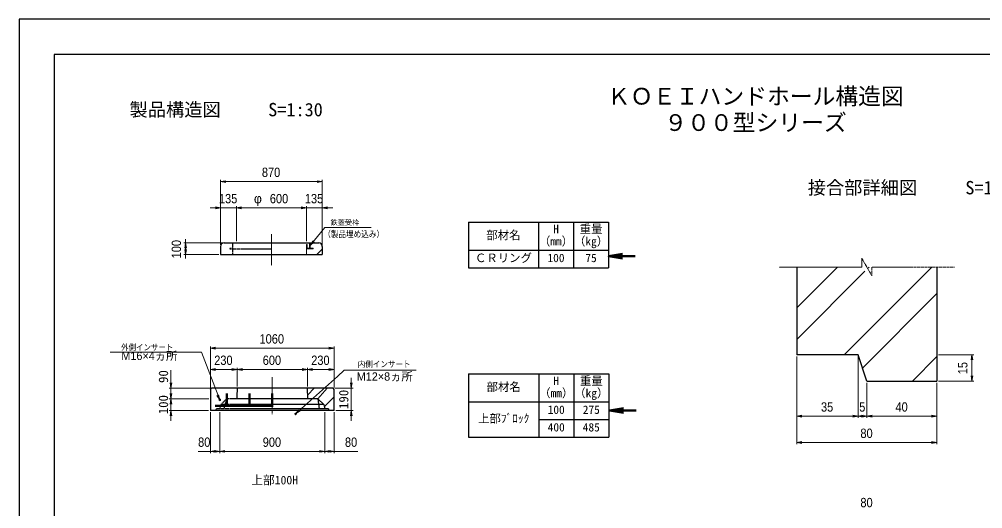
# Model space of a CAD drawing. Units: millimetres, scale not verified. Extents: x -210 to 210, y -148 to 148.
# Drawn here: x -210 to 64.8, y 9 to 148.5 of the extents above; entities that cross this region are included whole.
import ezdxf
from ezdxf.enums import TextEntityAlignment as Align

# ---------------------------------------------------------------- set-up
doc = ezdxf.new("R2010")
doc.units = ezdxf.units.MM
doc.linetypes.add('USER1', pattern=[12.95, 6.35, -3.175, 0.25, -3.175])
doc.linetypes.add('USER2', pattern=[4.7625, 3.175, -1.5875])
doc.layers.add('0-0', color=7, linetype='Continuous')
for name, color, linetype, lineweight in [('0-1_0', 9, 'Continuous', 25), ('0-2_dims', 2, 'Continuous', 13), ('0-3_pen1実線', 4, 'Continuous', 13), ('0-4_pen2実線', 3, 'Continuous', 13), ('0-5_pen3実線', 7, 'Continuous', 25), ('0-6_pen4実線', 6, 'Continuous', 25), ('0-7_pen1一点', 4, 'USER1', 13), ('0-8_pen2破線', 3, 'USER2', 25), ('0-9_鉄筋１', 7, 'Continuous', 50), ('0-A_鉄筋２', 7, 'Continuous', 50)]:
    doc.layers.add(name, color=color, linetype=linetype, lineweight=lineweight)
doc.styles.add('ＭＳ ゴシック', font='')
doc.styles.add('ＭＳ Ｐゴシック', font='')
doc.styles.get('ＭＳ ゴシック').set_extended_font_data('MS Gothic')
doc.styles.get('ＭＳ Ｐゴシック').set_extended_font_data('MS PGothic')

# ---------------------------------------------------------------- blocks, each defined once
blk = doc.blocks.new('部分図 1')
at = {"layer": '0-1_0'}
blk.add_lwpolyline([(0, 0), (12600, 0), (12600, 8910), (0, 8910)], close=True, dxfattribs=at)
at = {"layer": '0-2_dims'}
for p, q in [((1722.85, 6982.46), (1722.85, 7537.41)), ((1722.85, 7522.41), (2592.85, 7522.41)), ((2592.85, 6997.46), (2592.85, 7537.41)), ((1722.85, 7297.41), (1632.85, 7297.41)), ((1722.85, 6982.46), (1722.85, 7312.41)), ((1857.85, 7297.41), (1722.85, 7297.41)), ((1857.85, 7012.46), (1857.85, 7312.41)), ((1857.85, 7012.46), (1857.85, 7312.41)), ((1857.85, 7297.41), (2457.85, 7297.41)), ((1857.85, 7297.41), (1947.85, 7297.41)), ((2457.85, 7297.41), (2367.85, 7297.41)), ((2457.85, 7012.46), (2457.85, 7312.41)), ((2457.85, 7012.46), (2457.85, 7312.41)), ((2457.85, 7297.41), (2592.85, 7297.41)), ((2592.85, 6982.46), (2592.85, 7312.41)), ((2592.85, 7297.41), (2682.85, 7297.41)), ((1422.91, 6997.46), (1422.91, 7029.28)), ((1737.85, 6997.46), (1407.91, 6997.46)), ((1422.91, 6997.46), (1422.91, 6897.46)), ((1707.85, 6897.46), (1407.91, 6897.46)), ((1422.91, 6897.46), (1422.91, 6865.64)), ((1635, 5760), (1635, 6113)), ((2695, 5760), (2695, 6113)), ((2695, 6098), (1635, 6098)), ((6652.13, 6026.61), (6652.13, 5500.95)), ((6652.13, 6026.61), (6652.13, 5275.95)), ((7177.13, 6026.61), (7177.13, 5500.95)), ((7177.13, 6026.61), (7177.13, 5500.95)), ((7867.13, 6041.61), (8167.22, 6041.61)), ((8152.22, 6041.61), (8152.22, 5816.61)), ((1635, 5760), (1635, 5930.26)), ((1865, 5915.26), (1635, 5915.26)), ((1865, 5770), (1865, 5930.26)), ((1865, 5770), (1865, 5930.26)), ((1865, 5915.26), (2465, 5915.26)), ((2465, 5770), (2465, 5930.26)), ((2465, 5770), (2465, 5930.26)), ((2465, 5915.26), (2695, 5915.26)), ((2695, 5760), (2695, 5930.26)), ((7252.13, 5801.61), (7252.13, 5500.95)), ((7252.13, 5801.61), (7252.13, 5500.95)), ((7852.13, 5801.61), (7852.13, 5500.95)), ((7852.13, 5801.61), (7852.13, 5275.95)), ((7867.13, 5816.61), (8167.22, 5816.61)), ((1635, 5550), (1635, 5200)), ((1715, 5550), (1715, 5200)), ((1715, 5550), (1715, 5200)), ((2615, 5550), (2615, 5200)), ((2615, 5550), (2615, 5200)), ((2695, 5550), (2695, 5200)), ((7177.13, 5515.95), (6652.13, 5515.95)), ((7252.13, 5515.95), (7177.13, 5515.95)), ((7252.13, 5515.95), (7852.13, 5515.95)), ((7852.13, 5290.95), (6652.13, 5290.95)), ((1715, 5215), (2615, 5215))]:
    blk.add_line(p, q, dxfattribs=at)
at = {"layer": '0-2_dims', "lineweight": 18}
for p, q in [((2658.87, 7130.81), (3010.34, 7130.81)), ((1399.73, 6064.5), (778.27, 6064.5)), ((1298, 5755), (1298, 5910)), ((2781.02, 5910.85), (3397.49, 5910.85)), ((2841, 5755), (2841, 5845)), ((1641.01, 5755), (1283, 5755)), ((1298, 5755), (1298, 5665)), ((1298, 5665), (1298, 5755)), ((2700, 5755), (2856, 5755)), ((2841, 5755), (2841, 5565)), ((1620, 5665), (1283, 5665)), ((1621, 5665), (1283, 5665)), ((1298, 5665), (1298, 5575)), ((1298, 5665), (1298, 5565)), ((1620, 5565), (1283, 5565)), ((1298, 5565), (1298, 5475)), ((2710, 5565), (2856, 5565)), ((2841, 5565), (2841, 5475))]:
    blk.add_line(p, q, dxfattribs=at)
at = {"layer": '0-2_dims', "lineweight": 50}
for p, q in [((5042.85, 6883.23), (5271.43, 6883.23)), ((5050.95, 5564.88), (5279.52, 5564.88))]:
    blk.add_line(p, q, dxfattribs=at)
at = {"layer": '0-2_dims'}
for points in [[(1767.85, 7529.91), (1722.85, 7522.41), (1767.85, 7514.91)], [(2547.85, 7514.91), (2592.85, 7522.41), (2547.85, 7529.91)], [(1677.85, 7289.91), (1722.85, 7297.41), (1677.85, 7304.91)], [(1902.85, 7304.91), (1857.85, 7297.41), (1902.85, 7289.91)], [(1902.85, 7304.91), (1857.85, 7297.41), (1902.85, 7289.91)], [(2412.85, 7289.91), (2457.85, 7297.41), (2412.85, 7304.91)], [(2412.85, 7289.91), (2457.85, 7297.41), (2412.85, 7304.91)], [(2637.85, 7304.91), (2592.85, 7297.41), (2637.85, 7289.91)], [(2489.85, 6975.46), (2613.87, 7130.81), (2658.87, 7130.81)], [(2512.07, 7015.31), (2489.85, 6975.46), (2523.79, 7005.95)], [(1430.41, 6952.46), (1422.91, 6997.46), (1415.41, 6952.46)], [(1415.41, 6942.46), (1422.91, 6897.46), (1430.41, 6942.46)], [(1680, 6105.5), (1635, 6098), (1680, 6090.5)], [(2650, 6090.5), (2695, 6098), (2650, 6105.5)], [(1715, 5655), (1558, 6064.5), (1399.73, 6064.5)], [(8159.72, 5996.61), (8152.22, 6041.61), (8144.72, 5996.61)], [(1680, 5922.76), (1635, 5915.26), (1680, 5907.76)], [(1820, 5907.76), (1865, 5915.26), (1820, 5922.76)], [(1910, 5922.76), (1865, 5915.26), (1910, 5907.76)], [(2365, 5535), (2723.1, 5854.63), (2781.02, 5910.85)], [(2420, 5907.76), (2465, 5915.26), (2420, 5922.76)], [(2510, 5922.76), (2465, 5915.26), (2510, 5907.76)], [(2650, 5907.76), (2695, 5915.26), (2650, 5922.76)], [(8144.72, 5861.61), (8152.22, 5816.61), (8159.72, 5861.61)], [(1691.89, 5694.33), (1715, 5655), (1705.89, 5699.7)], [(2393.58, 5570.56), (2365, 5535), (2403.57, 5559.37)], [(6697.13, 5523.45), (6652.13, 5515.95), (6697.13, 5508.45)], [(7132.13, 5508.45), (7177.13, 5515.95), (7132.13, 5523.45)], [(7222.13, 5523.45), (7177.13, 5515.95), (7222.13, 5508.45)], [(7207.13, 5508.45), (7252.13, 5515.95), (7207.13, 5523.45)], [(7297.13, 5523.45), (7252.13, 5515.95), (7297.13, 5508.45)], [(7807.13, 5508.45), (7852.13, 5515.95), (7807.13, 5523.45)], [(6697.13, 5298.45), (6652.13, 5290.95), (6697.13, 5283.45)], [(7807.13, 5283.45), (7852.13, 5290.95), (7807.13, 5298.45)], [(1715, 5215), (1635, 5215), (1530.25, 5215)], [(1680, 5222.5), (1635, 5215), (1680, 5207.5)], [(1670, 5207.5), (1715, 5215), (1670, 5222.5)], [(1760, 5222.5), (1715, 5215), (1760, 5207.5)], [(2570, 5207.5), (2615, 5215), (2570, 5222.5)], [(2660, 5222.5), (2615, 5215), (2660, 5207.5)], [(2615, 5215), (2695, 5215), (2895.82, 5215)], [(2650, 5207.5), (2695, 5215), (2650, 5222.5)]]:
    blk.add_lwpolyline(points, dxfattribs=at)
at = {"layer": '0-2_dims', "lineweight": 50}
for points in [[(5162.85, 6903.23), (5042.85, 6883.23), (5162.85, 6863.23)], [(5170.95, 5584.88), (5050.95, 5564.88), (5170.95, 5544.88)]]:
    blk.add_lwpolyline(points, dxfattribs=at)
at = {"layer": '0-2_dims', "lineweight": 18}
for points in [[(1290.5, 5800), (1298, 5755), (1305.5, 5800)], [(2833.5, 5800), (2841, 5755), (2848.5, 5800)], [(1290.5, 5710), (1298, 5665), (1305.5, 5710)], [(1305.5, 5620), (1298, 5665), (1290.5, 5620)], [(1305.5, 5520), (1298, 5565), (1290.5, 5520)], [(2848.5, 5520), (2841, 5565), (2833.5, 5520)]]:
    blk.add_lwpolyline(points, dxfattribs=at)
at = {"layer": '0-3_pen1実線'}
for p, q in [((2457.85, 6944.48), (2460.83, 6947.46)), ((2489.85, 6976.48), (2510.83, 6997.46)), ((2545.53, 6897.46), (2592.85, 6944.78)), ((6652.13, 6442.08), (7001.67, 6791.61)), ((7059.89, 6041.61), (7809.89, 6791.61)), ((7257.93, 6778.47), (7271.08, 6791.61)), ((6652.13, 6172.67), (7235.29, 6755.83)), ((7215.17, 5927.49), (7852.13, 6564.45)), ((7643.11, 5816.61), (7852.13, 6025.63)), ((2468.13, 5698.7), (2524.43, 5755)), ((2555, 5665), (2633.63, 5755)), ((2610.32, 5596.32), (2695, 5681))]:
    blk.add_line(p, q, dxfattribs=at)
at = {"layer": '0-4_pen2実線'}
for p, q in [((2457.85, 6984.96), (2457.85, 6947.46)), ((2457.85, 6984.96), (2463.85, 6984.96)), ((2513.85, 6947.46), (2457.85, 6947.46)), ((2457.85, 6947.46), (2457.85, 6897.46)), ((2483.85, 6953.46), (2463.85, 6953.46)), ((2483.85, 6997.46), (2483.85, 6953.46)), ((2489.85, 6997.46), (2489.85, 6953.46)), ((2513.85, 6953.46), (2489.85, 6953.46)), ((2513.85, 6953.46), (2513.85, 6947.46))]:
    blk.add_line(p, q, dxfattribs=at)
at = {"layer": '0-4_pen2実線', "linetype": 'USER2'}
blk.add_line((2463.85, 6984.96), (2463.85, 6953.46), dxfattribs=at)
at = {"layer": '0-4_pen2実線'}
for centre, radius in [((1715, 5655), 8), ((2365, 5535), 6)]:
    blk.add_circle(centre, radius, dxfattribs=at)
at = {"layer": '0-5_pen3実線'}
for p, q in [((4442.85, 7175.73), (4442.85, 6785.73)), ((4742.85, 7175.73), (4742.85, 6785.73)), ((1722.85, 6967.46), (1722.85, 6897.46)), ((1752.85, 6997.46), (2562.85, 6997.46)), ((2592.85, 6967.46), (2592.85, 6897.46)), ((3842.85, 6935.73), (5042.85, 6935.73)), ((1722.85, 6897.46), (2592.85, 6897.46)), ((6652.13, 6791.61), (6652.13, 6041.61)), ((7852.13, 6791.61), (7852.13, 5816.61)), ((7177.13, 6041.61), (6652.13, 6041.61)), ((7252.13, 5816.61), (7177.13, 6041.61)), ((4444.95, 5877.88), (4444.95, 5337.88)), ((4744.95, 5877.88), (4744.95, 5337.88)), ((7252.13, 5816.61), (7852.13, 5816.61)), ((1635, 5745), (1645, 5755)), ((1635, 5745), (1635, 5565)), ((2685, 5755), (1645, 5755)), ((2470, 5665), (2465, 5755)), ((2695, 5745), (2685, 5755)), ((2695, 5565), (2695, 5745)), ((2555, 5665), (2165, 5665)), ((2605, 5615), (2165, 5615)), ((2555, 5665), (2605, 5615)), ((2555, 5665), (2566.49, 5580)), ((2605, 5615), (2615, 5580)), ((3844.95, 5637.88), (5044.95, 5637.88)), ((2695, 5565), (1635, 5565)), ((2645, 5580), (2165, 5580)), ((2645, 5580), (2650, 5565)), ((4444.95, 5487.88), (5044.95, 5487.88))]:
    blk.add_line(p, q, dxfattribs=at)
for centre, start, end in [((1752.85, 6967.46), 90, 180), ((2562.85, 6967.46), 0, 90)]:
    blk.add_arc(centre, 30, start, end, dxfattribs=at)
at = {"layer": '0-6_pen4実線'}
for p, q in [((3842.85, 7175.73), (5042.85, 7175.73)), ((3842.85, 7175.73), (3842.85, 6785.73)), ((5042.85, 7175.73), (5042.85, 6785.73)), ((3842.85, 6785.73), (5042.85, 6785.73)), ((3844.95, 5877.88), (5044.95, 5877.88)), ((3844.95, 5877.88), (3844.95, 5337.88)), ((5044.95, 5877.88), (5044.95, 5337.88)), ((3844.95, 5337.88), (5044.95, 5337.88))]:
    blk.add_line(p, q, dxfattribs=at)
blk.add_lwpolyline([(300, 300), (12300, 300), (12300, 8610), (300, 8610)], close=True, dxfattribs=at)
at = {"layer": '0-7_pen1一点'}
for p, q in [((2157.85, 7071.53), (2157.85, 6803.91)), ((7208.83, 6791.61), (7208.83, 6866.61)), ((7295.43, 6716.61), (7208.83, 6866.61)), ((7208.83, 6791.61), (6502.13, 6791.61)), ((8002.13, 6791.61), (7295.43, 6791.61)), ((7295.43, 6791.61), (7295.43, 6716.61)), ((2165, 5534), (2165, 5848.67))]:
    blk.add_line(p, q, dxfattribs=at)
at = {"layer": '0-8_pen2破線'}
for p, q in [((1801.85, 6953.46), (1801.85, 6947.46)), ((1801.85, 6953.46), (1825.85, 6953.46)), ((1801.85, 6947.46), (2157.85, 6947.46)), ((1825.85, 6997.46), (1825.85, 6897.46)), ((1865, 5755), (1860, 5665)), ((1725, 5615), (1715, 5580)), ((1725, 5615), (1775, 5665)), ((2165, 5615), (1725, 5615)), ((1775, 5665), (1750.92, 5580.71)), ((2165, 5665), (1775, 5665))]:
    blk.add_line(p, q, dxfattribs=at)
blk.add_lwpolyline([(2165, 5580), (1685, 5580), (1680, 5565)], dxfattribs=at)
at = {"layer": '0-9_鉄筋１'}
for p, q in [((1775, 5670), (1775, 5595)), ((1970, 5670), (1970, 5595)), ((2165, 5670), (2165, 5595)), ((1775, 5605), (2165, 5605))]:
    blk.add_line(p, q, dxfattribs=at)
at = {"layer": '0-A_鉄筋２'}
for p, q in [((1775, 5670), (1775, 5710)), ((1970, 5670), (1970, 5710)), ((2165, 5670), (2165, 5710)), ((1775, 5605), (1675, 5605))]:
    blk.add_line(p, q, dxfattribs=at)
at = {"layer": '0-2_dims', "color": 7, "style": 'ＭＳ Ｐゴシック'}
for s, height, width, p in [('870', 79.98, 0.9, (2076.03, 7537.41)), ('135', 79.98, 0.9, (1708.53, 7312.41)), ('600', 79.98, 0.9, (2144.22, 7312.41)), ('135', 79.98, 0.9, (2443.53, 7312.41)), ('（製品埋め込み）', 54.61, 0.85, (2601.38, 7029.26)), ('1060', 79.98, 0.9, (2055.91, 6113)), ('外側インサート', 50.68, 0.9, (871.34, 6064.5)), ('230', 79.98, 0.9, (1668.18, 5930.26)), ('600', 79.98, 0.9, (2083.18, 5930.26)), ('230', 79.98, 0.9, (2498.18, 5930.26)), ('内側インサート', 51.2, 0.9, (2896.31, 5920.03)), ('35', 79.98, 0.9, (6860.09, 5530.95)), ('5', 79.98, 0.9, (7187.36, 5530.95)), ('40', 79.98, 0.9, (7497.59, 5530.95)), ('80', 79.98, 0.9, (7197.59, 5305.95)), ('80', 79.98, 0.9, (1530.25, 5230)), ('900', 79.98, 0.9, (2083.18, 5230)), ('80', 79.98, 0.9, (2786.73, 5230)), ('80', 79.98, 0.9, (7197.59, 4713.46))]:
    blk.add_text(s, height=height, dxfattribs=dict(at, width=width)).set_placement(p, align=Align.BOTTOM_LEFT)
for s, height, p in [('φ', 79.98, (2007.85, 7312.41)), ('鉄蓋受枠', 44.11, (2663.15, 7137.35)), ('M16×4ヵ所', 70.81, (873.6, 5975.04)), ('M12×8ヵ所', 70.81, (2887.74, 5798.58))]:
    blk.add_text(s, height=height, dxfattribs=at).set_placement(p, align=Align.BOTTOM_LEFT)
at = {"layer": '0-2_dims', "color": 7, "style": 'ＭＳ Ｐゴシック', "width": 0.9}
for s, p in [('100', (1407.91, 6865.64)), ('15', (8137.22, 5874.57))]:
    blk.add_text(s, height=79.98, rotation=90, dxfattribs=at).set_placement(p, align=Align.BOTTOM_LEFT)
at = {"layer": '0-2_dims', "color": 7, "style": 'ＭＳ ゴシック'}
for s, p in [('90', (1297.5, 5800)), ('100', (1297.5, 5532.5)), ('190', (2840.5, 5577.5))]:
    blk.add_text(s, height=80.65, rotation=90, dxfattribs=at).set_placement(p, align=Align.BOTTOM_LEFT)
at = {"layer": '0-5_pen3実線', "style": 'ＭＳ ゴシック'}
for s, height, p in [('\u3000製品構造図\u3000', 114.4, (787.59, 8045.97)), ('S=1:30', 114.4, (2130.24, 8045.96)), ('\u3000接合部詳細図\u3000', 114.4, (6590.7, 7378.74)), ('S=1:2', 114.3, (8095.44, 7378.76)), ('部材名', 71.47, (3996.62, 7006.99)), ('H', 71.47, (4568.48, 7059.48)), ('重量', 71.47, (4795.37, 7059.49)), ('（mm）', 71.49, (4446.58, 6954.47)), ('（kg）', 71.49, (4746.58, 6954.47)), ('ＣＲリング', 71.46, (3899.16, 6811.99)), ('100', 71.47, (4519.74, 6811.99)), ('75', 71.44, (4844.13, 6812)), ('H', 71.47, (4570.57, 5761.63)), ('重量', 71.47, (4797.47, 5761.64)), ('部材名', 71.47, (3998.72, 5709.14)), ('（mm）', 71.49, (4448.68, 5656.62)), ('（kg）', 71.49, (4748.68, 5656.62)), ('100', 71.47, (4521.83, 5514.14)), ('275', 71.45, (4821.86, 5514.15)), ('上部ﾌﾞﾛｯｸ', 71.48, (3925.59, 5439.13)), ('400', 71.46, (4521.84, 5364.15)), ('485', 71.43, (4821.87, 5364.16)), ('上部100H', 73.31, (1986, 4911))]:
    blk.add_text(s, height=height, dxfattribs=at).set_placement(p, align=Align.BOTTOM_LEFT)
at = {"layer": '0-6_pen4実線', "style": 'ＭＳ ゴシック'}
for s, p in [('\u3000ＫＯＥＩハンドホール構造図\u3000', (4837.55, 8137.5)), ('９００型シリーズ', (5519.99, 7912.5))]:
    blk.add_text(s, height=143, dxfattribs=at).set_placement(p, align=Align.BOTTOM_LEFT)

msp = doc.modelspace()

# ---------------------------------------------------------------- block references
at = {"layer": '0-0', "xscale": 0.0333333, "yscale": 0.0333333}
msp.add_blockref('部分図 1', (-210, -148.5), dxfattribs=at)

doc.saveas('drawing.dxf')
